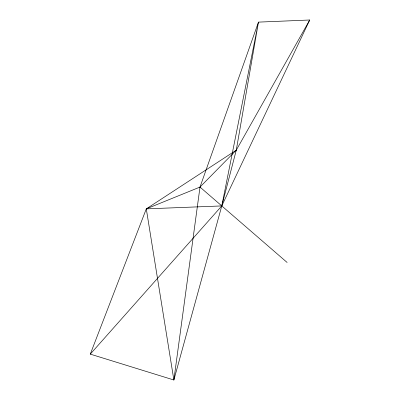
<?xml version="1.0" encoding="UTF-8"?>
<svg xmlns="http://www.w3.org/2000/svg" width="400" height="400" viewBox="0 0 400 400"><rect width="100%" height="100%" fill="white"/><g stroke="black" fill="none" stroke-linecap="round" stroke-linejoin="round"><path stroke-width="0.6" d="M236.275 150.17L200 187.065L173.87 380L90.29 354.13L146.295 208.875L236.275 150.17L309.71 20L258.47 22.12L200 187.065L146.295 208.875L173.87 380L221.785 205.92L236.275 150.17L258.47 22.12L221.785 205.92L90.29 354.13M309.71 20L221.785 205.92L146.295 208.875M200 187.065L287.145 262.485"/></g></svg>
